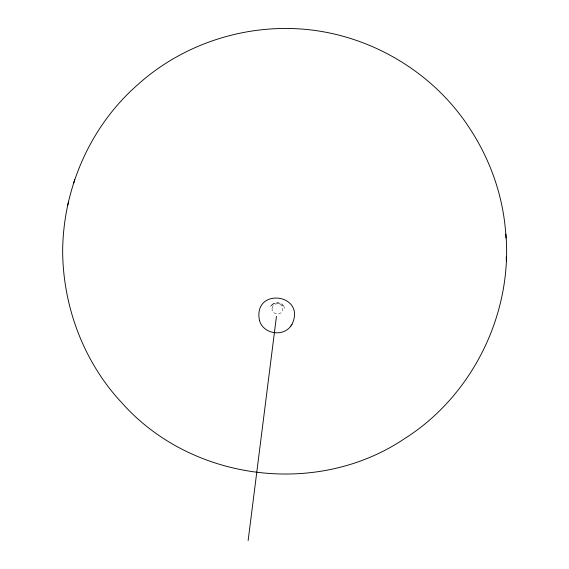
<?xml version="1.0" encoding="UTF-8"?>
<svg xmlns="http://www.w3.org/2000/svg" width="569" height="569" viewBox="0 0 569 569"><rect width="100%" height="100%" fill="white"/><g stroke="black" fill="none" stroke-linecap="round" stroke-linejoin="round"><path stroke-width="0.43" stroke-dasharray="2.85 2.13" d="M270.488 306.506L271.598 305.098M271.37 305.375L272.174 304.55M271.968 304.813C275.41 301.165 282.103 302.445 284.123 306.99M272.622 304.315C276.285 301.919 281.008 302.68 283.682 306.293M283.974 306.663L284.699 308.298M272.124 308.163C270.951 314.728 282.203 316.151 282.693 309.5C283.867 302.993 272.743 301.364 272.124 308.163"/><path stroke-width="0.85" d="M505.898 234.058C512.463 312.594 473.892 392.823 408.137 436.352L405.91 437.732C318.412 497.775 190.715 481.644 120.891 401.721L119.085 399.836C82.718 359.366 62.974 305.297 62.647 251.057C63.145 188.268 90.379 125.92 137.926 84.546L140.258 82.448C186.966 41.629 251.128 22.383 312.616 30.15C374.103 37.917 431.466 72.512 466.552 123.672L468.287 126.275C490.549 159.299 504.134 198.225 505.997 238.077M248.141 540.55L276.456 316.371M67.547 205.601L68.65 201.682M73.607 183.453L74.695 179.584M291.904 324.515C306.904 293.583 252.636 286.726 259.471 320.418M259.45 320.354C263.013 333.839 282.864 337.367 290.894 325.973M290.851 326.03L291.947 324.458M506.261 256.96L506.353 261.036"/></g></svg>
